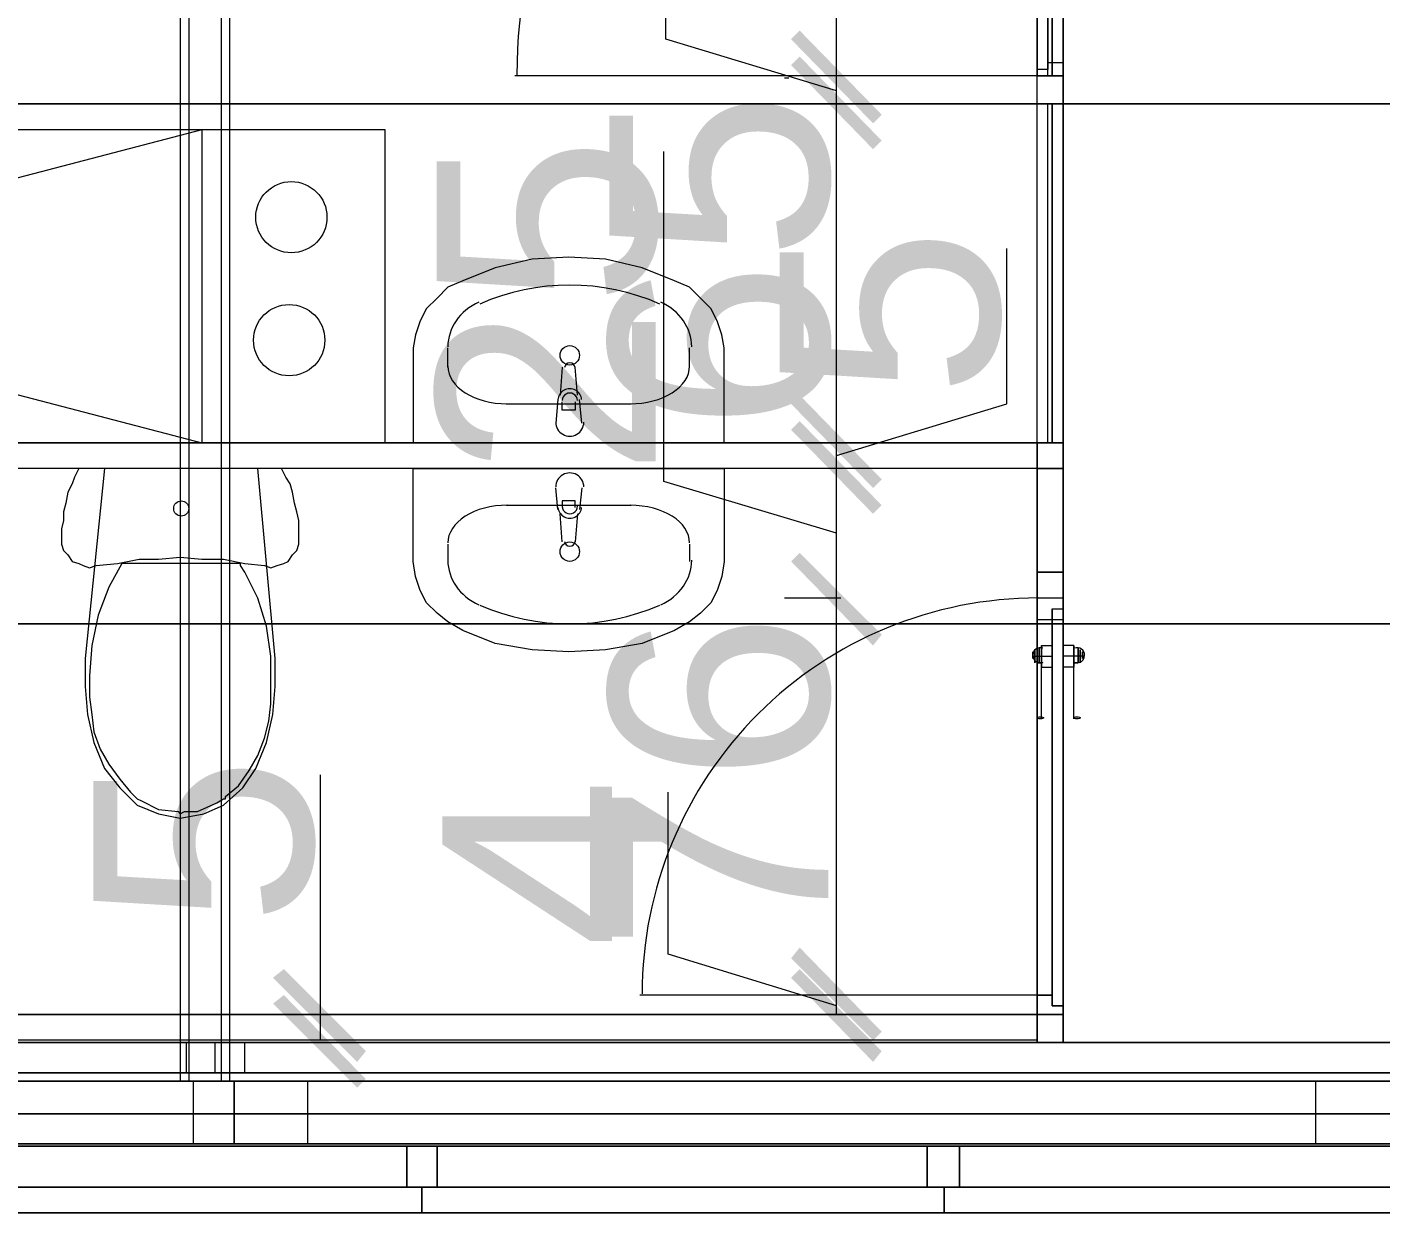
# Model space of a CAD drawing. Header units: centimetres. Extents: x 2816 to 28192, y 2553 to 18332.
# Drawn here: x 7308 to 7967, y 5326 to 5904 of the extents above; entities that cross this region are included whole.
import ezdxf

# ---------------------------------------------------------------- set-up
doc = ezdxf.new("R2010")
doc.units = ezdxf.units.CM
for name, color, linetype in [('PDF_0', 7, 'Continuous'), ('PDF_Dera 3D', 7, 'Continuous'), ('PDF_Dimenzionimi', 7, 'Continuous'), ('PDF_Dyert dhe Dritaret 2D', 7, 'Continuous'), ('PDF_Faza', 1, 'Continuous'), ('PDF_Interior - Furniture _Pen_No__75', 6, 'Continuous'), ('PDF_Kaprijatat', 7, 'Continuous'), ('PDF_Muri', 7, 'Continuous'), ('PDF_Paneli', 30, 'Continuous'), ('PDF_Paneli Banjos', 4, 'Continuous'), ('PDF_Shtyllat e Paneleve', 7, 'Continuous'), ('PDF_Themeli', 7, 'Continuous'), ('PDF_Trajet', 7, 'Continuous')]:
    doc.layers.add(name, color=color, linetype=linetype)
doc.layers.add('PDF_Interior - Furniture _Pen_No__4', color=7, linetype='Continuous', true_color=0x029e21)
doc.layers.add('PDF_Panel Kulmii', color=7, linetype='Continuous', true_color=0xfafafa)
doc.styles.add('PDF Arial', font='arial.ttf')

msp = doc.modelspace()

# ---------------------------------------------------------------- linework, layer by layer
at = {"layer": 'PDF_0', "transparency": 33554559}
for points in [[(7723.8, 5860.87), (7679.66, 5897.66), (7683.86, 5901.87)], [(7683.86, 5901.87), (7679.66, 5897.66), (7723.8, 5860.87)], [(7719.6, 5856.67), (7723.8, 5860.87), (7679.66, 5897.66)], [(7679.66, 5897.66), (7723.8, 5860.87), (7719.6, 5856.67)], [(7723.8, 5848.26), (7679.66, 5885.05), (7683.86, 5889.25)], [(7683.86, 5889.25), (7679.66, 5885.05), (7723.8, 5848.26)], [(7719.6, 5844.06), (7723.8, 5848.26), (7679.66, 5885.05)], [(7679.66, 5885.05), (7723.8, 5848.26), (7719.6, 5844.06)], [(7723.8, 5683.24), (7679.66, 5720.03), (7683.86, 5724.24)], [(7683.86, 5724.24), (7679.66, 5720.03), (7723.8, 5683.24)], [(7719.6, 5679.04), (7723.8, 5683.24), (7679.66, 5720.03)], [(7679.66, 5720.03), (7723.8, 5683.24), (7719.6, 5679.04)], [(7723.8, 5670.63), (7679.66, 5707.42), (7683.86, 5711.62)], [(7683.86, 5711.62), (7679.66, 5707.42), (7723.8, 5670.63)], [(7719.6, 5666.43), (7723.8, 5670.63), (7679.66, 5707.42)], [(7679.66, 5707.42), (7723.8, 5670.63), (7719.6, 5666.43)], [(7723.8, 5607.57), (7679.66, 5643.3), (7683.86, 5647.51)], [(7683.86, 5647.51), (7679.66, 5643.3), (7723.8, 5607.57)], [(7719.6, 5602.31), (7723.8, 5607.57), (7679.66, 5643.3)], [(7679.66, 5643.3), (7723.8, 5607.57), (7719.6, 5602.31)], [(7723.8, 5414.17), (7679.66, 5449.91), (7683.86, 5455.16)], [(7683.86, 5455.16), (7679.66, 5449.91), (7723.8, 5414.17)], [(7719.6, 5409.97), (7723.8, 5414.17), (7679.66, 5449.91)], [(7679.66, 5449.91), (7723.8, 5414.17), (7719.6, 5409.97)], [(7472.6, 5404.71), (7427.4, 5440.45), (7432.66, 5444.65)], [(7468.4, 5399.46), (7472.6, 5404.71), (7427.4, 5440.45)], [(7683.86, 5444.65), (7679.66, 5440.45), (7723.8, 5404.71)], [(7679.66, 5440.45), (7723.8, 5404.71), (7719.6, 5399.46)], [(7432.66, 5432.04), (7427.4, 5427.83), (7472.6, 5391.05)], [(7427.4, 5427.83), (7472.6, 5391.05), (7468.4, 5386.84)]]:
    msp.add_solid(points, dxfattribs=at)
at = {"layer": 'PDF_Dera 3D', "lineweight": 0}
for points in [[(7799.48, 6133.1), (7799.48, 5879.79), (7812.09, 5879.79)], [(7804.74, 6129.95), (7804.74, 5882.94), (7799.48, 5882.94), (7799.48, 6129.95), (7799.48, 6133.1)], [(7812.09, 6133.1), (7812.09, 5879.79), (7812.09, 5886.1)], [(7804.74, 5882.94), (7804.74, 6129.95), (7799.48, 6129.95), (7799.48, 5882.94)], [(7804.74, 6129.95), (7804.74, 5882.94), (7799.48, 5882.94), (7799.48, 6129.95), (7804.74, 6129.95)], [(7812.09, 6126.79), (7812.09, 5886.1), (7804.74, 5886.1)], [(7804.74, 6126.79), (7804.74, 5886.1), (7804.74, 5882.94)], [(7804.74, 5882.94), (7799.48, 5882.94)], [(7799.48, 5879.79), (7799.48, 5882.94)], [(7799.48, 5882.94), (7799.48, 5882.94)], [(7799.48, 5882.94), (7799.48, 5882.94)], [(7804.74, 5882.94), (7799.48, 5882.94)], [(7799.48, 5882.94), (7799.48, 5882.94)], [(7799.48, 5882.94), (7799.48, 5882.94)], [(7812.09, 5886.1), (7804.74, 5886.1)], [(7804.74, 5886.1), (7804.74, 5886.1)], [(7804.74, 5886.1), (7804.74, 5886.1)], [(7804.74, 5882.94), (7804.74, 5882.94)], [(7804.74, 5882.94), (7804.74, 5882.94)], [(7804.74, 5882.94), (7804.74, 5882.94)], [(7812.09, 5886.1), (7812.09, 5886.1)], [(7799.48, 5879.79), (7812.09, 5879.79)], [(7799.48, 5879.79), (7799.48, 5879.79)], [(7812.09, 5879.79), (7812.09, 5879.79)], [(7812.09, 5879.79), (7812.09, 5879.79)], [(7812.09, 5625.43), (7799.48, 5625.43)], [(7812.09, 5422.58), (7812.09, 5625.43), (7799.48, 5625.43)], [(7799.48, 5422.58), (7799.48, 5625.43), (7799.48, 5614.92)], [(7799.48, 5625.43), (7799.48, 5625.43)], [(7799.48, 5625.43), (7799.48, 5625.43)], [(7812.09, 5426.78), (7812.09, 5620.18), (7812.09, 5625.43)], [(7812.09, 5625.43), (7812.09, 5625.43)], [(7806.84, 5620.18), (7812.09, 5620.18)], [(7806.84, 5426.78), (7806.84, 5620.18), (7812.09, 5620.18)], [(7806.84, 5620.18), (7806.84, 5614.92)], [(7806.84, 5620.18), (7806.84, 5620.18)], [(7812.09, 5620.18), (7812.09, 5620.18)], [(7812.09, 5620.18), (7812.09, 5620.18)], [(7799.48, 5614.92), (7806.84, 5614.92)], [(7799.48, 5432.04), (7799.48, 5614.92), (7806.84, 5614.92), (7806.84, 5432.04), (7806.84, 5426.78)], [(7799.48, 5614.92), (7799.48, 5614.92)], [(7806.84, 5614.92), (7806.84, 5614.92)], [(7806.84, 5614.92), (7806.84, 5614.92)], [(7806.84, 5614.92), (7812.09, 5614.92)], [(7806.84, 5614.92), (7806.84, 5426.78), (7812.09, 5426.78)], [(7806.84, 5426.78), (7806.84, 5614.92), (7812.09, 5614.92), (7812.09, 5426.78)], [(7806.84, 5614.92), (7806.84, 5614.92)], [(7812.09, 5614.92), (7812.09, 5426.78)], [(7812.09, 5614.92), (7812.09, 5614.92)], [(7797.38, 5599.16), (7797.38, 5597.06), (7797.38, 5596), (7797.38, 5597.06), (7797.38, 5599.16)], [(7797.38, 5597.06), (7798.43, 5597.06), (7801.58, 5597.06)], [(7797.38, 5597.06), (7798.43, 5597.06), (7801.58, 5597.06)], [(7798.43, 5600.21), (7798.43, 5599.16), (7798.43, 5597.06), (7798.43, 5594.95), (7798.43, 5593.9), (7798.43, 5594.95), (7798.43, 5597.06), (7798.43, 5599.16), (7798.43, 5600.21)], [(7801.58, 5593.9), (7800.53, 5593.9), (7799.48, 5593.9), (7800.53, 5593.9), (7801.58, 5593.9), (7801.58, 5594.95), (7801.58, 5597.06), (7801.58, 5600.21), (7801.58, 5601.26), (7801.58, 5600.21), (7801.58, 5597.06), (7801.58, 5594.95), (7801.58, 5593.9), (7801.58, 5592.85)], [(7800.53, 5593.9), (7800.53, 5596), (7800.53, 5599.16), (7800.53, 5601.26), (7800.53, 5600.21), (7800.53, 5598.11), (7800.53, 5594.95), (7800.53, 5593.9)], [(7801.58, 5602.31), (7801.58, 5601.26), (7801.58, 5597.06), (7801.58, 5593.9), (7801.58, 5591.8), (7801.58, 5593.9), (7801.58, 5597.06), (7801.58, 5601.26), (7801.58, 5602.31)], [(7801.58, 5602.31), (7806.84, 5602.31)], [(7801.58, 5597.06), (7806.84, 5597.06)], [(7801.58, 5597.06), (7806.84, 5597.06)], [(7806.84, 5591.8), (7806.84, 5593.9), (7806.84, 5597.06), (7806.84, 5601.26), (7806.84, 5602.31), (7806.84, 5601.26), (7806.84, 5597.06), (7806.84, 5593.9), (7806.84, 5591.8)], [(7812.09, 5591.8), (7812.09, 5593.9), (7812.09, 5597.06), (7812.09, 5601.26), (7812.09, 5602.31), (7812.09, 5601.26), (7812.09, 5597.06), (7812.09, 5593.9), (7812.09, 5591.8)], [(7817.35, 5602.31), (7812.09, 5602.31)], [(7817.35, 5597.06), (7812.09, 5597.06)], [(7817.35, 5597.06), (7812.09, 5597.06)], [(7817.35, 5602.31), (7817.35, 5601.26), (7817.35, 5597.06), (7817.35, 5593.9), (7817.35, 5591.8), (7817.35, 5593.9), (7817.35, 5597.06), (7817.35, 5601.26), (7817.35, 5602.31)], [(7817.35, 5593.9), (7818.4, 5593.9), (7819.45, 5593.9), (7818.4, 5593.9), (7817.35, 5593.9), (7817.35, 5594.95), (7817.35, 5597.06), (7817.35, 5600.21), (7817.35, 5601.26), (7817.35, 5600.21), (7817.35, 5597.06), (7817.35, 5594.95), (7817.35, 5593.9)], [(7822.6, 5597.06), (7820.5, 5597.06), (7817.35, 5597.06)], [(7822.6, 5597.06), (7820.5, 5597.06), (7817.35, 5597.06)], [(7819.45, 5593.9), (7819.45, 5596), (7819.45, 5599.16), (7819.45, 5601.26), (7819.45, 5600.21), (7819.45, 5598.11), (7819.45, 5594.95), (7819.45, 5593.9)], [(7820.5, 5600.21), (7820.5, 5599.16), (7820.5, 5597.06), (7820.5, 5594.95), (7820.5, 5593.9), (7820.5, 5594.95), (7820.5, 5597.06), (7820.5, 5599.16), (7820.5, 5600.21)], [(7821.55, 5599.16), (7821.55, 5597.06), (7821.55, 5596), (7821.55, 5597.06), (7821.55, 5599.16)], [(7801.58, 5593.9), (7801.58, 5593.9)], [(7801.58, 5566.58), (7801.58, 5567.63), (7801.58, 5569.73), (7801.58, 5571.83), (7801.58, 5573.93), (7801.58, 5577.09), (7801.58, 5587.6), (7801.58, 5592.85)], [(7801.58, 5592.85), (7801.58, 5592.85)], [(7801.58, 5591.8), (7806.84, 5591.8)], [(7806.84, 5591.8), (7806.84, 5591.8)], [(7817.35, 5591.8), (7812.09, 5591.8)], [(7812.09, 5591.8), (7812.09, 5591.8)], [(7817.35, 5592.85), (7817.35, 5593.9)], [(7817.35, 5593.9), (7817.35, 5593.9)], [(7817.35, 5566.58), (7817.35, 5567.63), (7817.35, 5569.73), (7817.35, 5571.83), (7817.35, 5573.93), (7817.35, 5577.09), (7817.35, 5587.6), (7817.35, 5592.85)], [(7817.35, 5592.85), (7817.35, 5592.85)], [(7801.58, 5566.58), (7801.58, 5566.58)], [(7817.35, 5566.58), (7817.35, 5566.58)], [(7799.48, 5422.58), (7812.09, 5422.58), (7799.48, 5422.58), (7799.48, 5432.04)], [(7806.84, 5432.04), (7799.48, 5432.04), (7806.84, 5432.04)], [(7799.48, 5432.04), (7799.48, 5432.04)], [(7799.48, 5432.04), (7799.48, 5432.04)], [(7806.84, 5432.04), (7806.84, 5432.04)], [(7806.84, 5432.04), (7806.84, 5432.04)], [(7812.09, 5426.78), (7806.84, 5426.78), (7812.09, 5426.78), (7812.09, 5422.58)], [(7806.84, 5426.78), (7806.84, 5426.78)], [(7806.84, 5426.78), (7806.84, 5426.78)], [(7806.84, 5426.78), (7812.09, 5426.78)], [(7806.84, 5426.78), (7806.84, 5426.78)], [(7806.84, 5426.78), (7806.84, 5426.78)], [(7812.09, 5426.78), (7812.09, 5426.78)], [(7812.09, 5426.78), (7812.09, 5426.78)], [(7812.09, 5426.78), (7812.09, 5426.78)], [(7812.09, 5426.78), (7812.09, 5426.78)], [(7799.48, 5422.58), (7799.48, 5422.58)], [(7799.48, 5422.58), (7799.48, 5422.58)], [(7812.09, 5422.58), (7812.09, 5422.58)], [(7812.09, 5422.58), (7812.09, 5422.58)]]:
    msp.add_lwpolyline(points, dxfattribs=at)
for centre, radius, start, end in [((7801.06, 5597.58), 3.68, 179.98799, 252.83467), ((7818.92, 5597.58), 3.68, 0.03457, 109.46594), ((7818.93, 5597.58), 3.68, 287.13816, 0.00831), ((7801.19, 5597.14), 3.21, 287.20638, 289.90081), ((7819.69, 5599.86), 6.08, 250.89571, 252.30171)]:
    msp.add_arc(centre, radius, start, end, dxfattribs=at)
msp.add_ellipse((7801.06, 5597.58), major_axis=(3.2, -1.83), ratio=0.999181, start_param=1.751431, end_param=3.661198, dxfattribs=at)
for centre, ratio in [((7801.06, 5567.1), 0.333027), ((7818.92, 5567.1), 0.333015)]:
    msp.add_ellipse(centre, major_axis=(1.58, 0), ratio=ratio, dxfattribs=at)
at = {"layer": 'PDF_Dimenzionimi', "lineweight": 0}
for points in [[(7701.73, 5878.74), (7701.73, 6133.1)], [(7701.73, 5872.43), (7618.7, 5897.66), (7618.7, 5973.34)], [(7678.61, 5878.74), (7676.51, 5878.74)], [(7678.61, 5878.74), (7676.51, 5878.74)], [(7701.73, 5866.13), (7701.73, 5878.74)], [(7703.83, 5866.13), (7676.51, 5866.13)], [(7703.83, 5866.13), (7676.51, 5866.13)], [(7701.73, 5701.11), (7701.73, 5866.13)], [(7701.73, 5656.97), (7617.65, 5682.19), (7617.65, 5843)], [(7701.73, 5694.8), (7784.77, 5720.03), (7784.77, 5795.71)], [(7701.73, 5688.5), (7701.73, 5701.11)], [(7726.96, 5701.11), (7726.96, 5701.11)], [(7726.96, 5701.11), (7726.96, 5701.11)], [(7703.83, 5688.5), (7676.51, 5688.5)], [(7703.83, 5688.5), (7676.51, 5688.5)], [(7701.73, 5625.43), (7701.73, 5688.5)], [(7703.83, 5625.43), (7676.51, 5625.43)], [(7703.83, 5625.43), (7676.51, 5625.43)], [(7701.73, 5432.04), (7701.73, 5625.43)], [(7450.53, 5409.97), (7450.53, 5422.58), (7450.53, 5539.25)], [(7701.73, 5426.78), (7619.75, 5452.01), (7619.75, 5530.84)], [(7682.81, 5432.04), (7676.51, 5432.04)], [(7682.81, 5432.04), (7676.51, 5432.04)], [(7701.73, 5422.58), (7701.73, 5432.04)], [(7452.63, 5422.58), (7425.3, 5422.58)], [(7703.83, 5422.58), (7676.51, 5422.58)], [(7452.63, 5409.97), (7425.3, 5409.97)]]:
    msp.add_lwpolyline(points, dxfattribs=at)
at = {"layer": 'PDF_Dyert dhe Dritaret 2D', "lineweight": 0}
for points in [[(7799.48, 5879.79), (7545.12, 5879.79)], [(7799.48, 5432.04), (7606.08, 5432.04)]]:
    msp.add_lwpolyline(points, dxfattribs=at)
for centre, radius, start, end in [((7799.96, 5880.37), 253.81, 89.98933, 180.01067), ((7799.97, 5432.6), 192.85, 89.98947, 180.01054)]:
    msp.add_arc(centre, radius, start, end, dxfattribs=at)
at = {"layer": 'PDF_Faza', "lineweight": 0}
msp.add_lwpolyline([(7425.3, 5325.88), (7320.19, 5325.88)], dxfattribs=at)
at = {"layer": 'PDF_Interior - Furniture _Pen_No__4', "lineweight": 0}
for points in [[(7392.72, 5853.52), (6809.38, 5853.52)], [(7392.72, 5853.52), (6809.38, 5701.11)], [(6809.38, 5853.52), (7392.72, 5701.11)], [(7482.06, 5853.52), (7392.72, 5853.52)], [(7392.72, 5853.52), (7392.72, 5701.11)], [(7392.72, 5853.52), (7392.72, 5853.52)], [(7482.06, 5701.11), (7482.06, 5853.52)]]:
    msp.add_lwpolyline(points, dxfattribs=at)
msp.add_circle((7436.34, 5810.95), 17.34, dxfattribs=at)
msp.add_ellipse((7435.28, 5751.04), major_axis=(0, 17.35), ratio=0.99994, dxfattribs=at)
at = {"layer": 'PDF_Interior - Furniture _Pen_No__75', "lineweight": 0}
for points in [[(7553.53, 5790.45), (7535.66, 5786.25)], [(7571.4, 5791.5), (7553.53, 5790.45)], [(7589.27, 5790.45), (7571.4, 5791.5)], [(7607.14, 5786.25), (7589.27, 5790.45)], [(7535.66, 5786.25), (7519.9, 5779.94)], [(7622.9, 5779.94), (7607.14, 5786.25)], [(7512.54, 5776.79), (7507.28, 5771.53)], [(7519.9, 5779.94), (7512.54, 5776.79)], [(7630.26, 5776.79), (7622.9, 5779.94)], [(7635.51, 5771.53), (7630.26, 5776.79)], [(7507.28, 5771.53), (7502.03, 5766.28)], [(7640.77, 5766.28), (7635.51, 5771.53)], [(7502.03, 5766.28), (7498.88, 5759.97)], [(7643.92, 5759.97), (7640.77, 5766.28)], [(7498.88, 5759.97), (7496.77, 5753.66)], [(7646.02, 5753.66), (7643.92, 5759.97)], [(7496.77, 5753.66), (7495.72, 5747.36)], [(7647.08, 5747.36), (7646.02, 5753.66)], [(7495.72, 5747.36), (7495.72, 5701.11)], [(7512.54, 5737.9), (7512.54, 5747.36)], [(7630.26, 5737.9), (7630.26, 5747.36)], [(7647.08, 5701.11), (7647.08, 5747.36)], [(7568.25, 5737.9), (7567.19, 5724.24)], [(7575.6, 5724.24), (7574.55, 5737.9)], [(7540.92, 5720.03), (7601.88, 5720.03)], [(7566.14, 5722.13), (7565.09, 5710.57)], [(7568.25, 5716.88), (7568.25, 5721.08)], [(7574.55, 5716.88), (7568.25, 5716.88)], [(7574.55, 5721.08), (7574.55, 5716.88)], [(7577.71, 5710.57), (7576.65, 5722.13)], [(7495.72, 5701.11), (7647.08, 5701.11)], [(7330.71, 5684.29), (7329.65, 5681.14), (7327.55, 5676.94), (7326.5, 5671.68), (7325.45, 5667.48), (7325.45, 5663.27), (7324.4, 5659.07), (7324.4, 5654.86), (7324.4, 5651.71), (7325.45, 5648.56), (7327.55, 5646.46), (7329.65, 5643.3), (7332.81, 5642.25), (7334.91, 5641.2), (7338.06, 5640.15), (7341.22, 5641.2), (7351.73, 5642.25), (7362.24, 5644.35), (7371.7, 5644.35), (7382.21, 5645.41), (7392.72, 5644.35), (7403.23, 5644.35), (7413.74, 5642.25), (7423.2, 5641.2), (7426.35, 5640.15), (7429.51, 5641.2), (7432.66, 5642.25), (7434.76, 5643.3), (7436.86, 5646.46), (7438.96, 5648.56), (7440.02, 5651.71), (7440.02, 5654.86), (7440.02, 5659.07), (7440.02, 5663.27), (7438.96, 5667.48), (7437.91, 5671.68), (7436.86, 5676.94), (7435.81, 5681.14), (7433.71, 5684.29), (7431.61, 5688.5), (7332.81, 5688.5), (7330.71, 5684.29)], [(7345.42, 5688.5), (7335.96, 5596), (7335.96, 5582.34), (7337.01, 5568.68), (7340.17, 5555.01), (7345.42, 5542.4), (7352.78, 5532.94), (7361.19, 5524.53), (7371.7, 5520.33), (7382.21, 5518.23), (7393.77, 5520.33), (7403.23, 5524.53), (7412.69, 5532.94), (7418.99, 5542.4), (7424.25, 5555.01), (7427.4, 5568.68), (7428.45, 5582.34), (7428.45, 5596), (7420.05, 5688.5)], [(7495.72, 5688.5), (7647.08, 5688.5)], [(7495.72, 5643.3), (7495.72, 5688.5)], [(7647.08, 5688.5), (7647.08, 5643.3)], [(7566.14, 5668.53), (7565.09, 5679.04)], [(7577.71, 5679.04), (7576.65, 5668.53)], [(7540.92, 5670.63), (7601.88, 5670.63)], [(7568.25, 5672.73), (7568.25, 5669.58)], [(7574.55, 5672.73), (7568.25, 5672.73)], [(7574.55, 5669.58), (7574.55, 5672.73)], [(7568.25, 5652.76), (7567.19, 5666.43)], [(7575.6, 5666.43), (7574.55, 5652.76)], [(7512.54, 5651.71), (7512.54, 5643.3)], [(7630.26, 5651.71), (7630.26, 5643.3)], [(7496.77, 5635.94), (7495.72, 5643.3)], [(7647.08, 5643.3), (7646.02, 5635.94)], [(7426.35, 5583.39), (7426.35, 5597.06), (7424.25, 5611.77), (7420.05, 5625.43), (7413.74, 5638.05), (7411.64, 5641.2), (7411.64, 5642.25), (7410.59, 5642.25), (7408.48, 5642.25), (7405.33, 5642.25), (7397.97, 5642.25), (7368.54, 5642.25), (7353.83, 5642.25), (7347.52, 5630.69), (7342.27, 5617.03), (7339.11, 5602.31), (7338.06, 5587.6), (7338.06, 5584.44), (7338.06, 5581.29), (7338.06, 5577.09), (7339.11, 5568.68), (7340.17, 5560.27), (7343.32, 5551.86), (7347.52, 5544.5), (7352.78, 5537.14), (7358.03, 5530.84), (7361.19, 5527.69), (7363.29, 5526.63), (7371.7, 5522.43), (7381.16, 5521.38), (7382.21, 5520.33), (7384.31, 5521.38), (7386.41, 5521.38), (7390.62, 5521.38), (7400.08, 5525.58), (7403.23, 5527.69), (7404.28, 5527.69), (7404.28, 5528.74), (7410.59, 5533.99), (7415.84, 5541.35), (7420.05, 5548.71), (7423.2, 5557.12), (7425.3, 5565.52), (7426.35, 5573.93), (7426.35, 5583.39)], [(7498.88, 5629.64), (7496.77, 5635.94)], [(7646.02, 5635.94), (7643.92, 5629.64)], [(7502.03, 5623.33), (7498.88, 5629.64)], [(7507.28, 5618.08), (7502.03, 5623.33)], [(7640.77, 5623.33), (7635.51, 5618.08)], [(7643.92, 5629.64), (7640.77, 5623.33)], [(7512.54, 5613.87), (7507.28, 5618.08)], [(7635.51, 5618.08), (7630.26, 5613.87)], [(7519.9, 5609.67), (7512.54, 5613.87)], [(7630.26, 5613.87), (7622.9, 5609.67)], [(7535.66, 5603.36), (7519.9, 5609.67)], [(7622.9, 5609.67), (7607.14, 5603.36)], [(7553.53, 5600.21), (7535.66, 5603.36)], [(7571.4, 5599.16), (7553.53, 5600.21)], [(7589.27, 5600.21), (7571.4, 5599.16)], [(7607.14, 5603.36), (7589.27, 5600.21)], [(7338.06, 5583.39), (7338.06, 5583.39)], [(7426.35, 5583.39), (7426.35, 5583.39)], [(7361.19, 5527.69), (7361.19, 5527.69)]]:
    msp.add_lwpolyline(points, dxfattribs=at)
for centre in [(7571.92, 5743.68), (7571.92, 5648.03)]:
    msp.add_circle(centre, 4.73, dxfattribs=at)
for centre, radius, start, end in [((7571.92, 5668.98), 108.88, 66.2466, 113.7534), ((7571.92, 5737.37), 2.63, 7.14033, 172.85967), ((7571.92, 5721.61), 5.78, 147.22869, 174.8413), ((7571.92, 5721.61), 5.78, 32.77242, 147.22758), ((7571.92, 5721.61), 3.68, 359.98713, 180.01287), ((7571.93, 5721.61), 5.78, 5.1587, 32.77131), ((7571.92, 5711.1), 6.83, 179.99461, 0.00539), ((7571.92, 5679.56), 6.83, 359.99461, 180.00539), ((7571.92, 5670.1), 5.78, 185.1587, 212.77131), ((7571.92, 5670.1), 3.68, 179.98713, 0.01287), ((7571.93, 5670.1), 5.78, 327.22869, 354.8413), ((7571.92, 5670.1), 5.78, 212.77242, 327.22758), ((7571.92, 5653.29), 2.63, 187.14033, 352.85967), ((7571.92, 5721.68), 108.88, 246.24688, 293.75312)]:
    msp.add_arc(centre, radius, start, end, dxfattribs=at)
for centre, ratio, start_param, end_param in [((7601.71, 5738.2), 0.636224, 1.551564, 3.137056), ((7541.09, 5652.47), 0.636261, 4.692884, 6.278538)]:
    msp.add_ellipse(centre, major_axis=(-28.55, -0.31), ratio=ratio, start_param=start_param, end_param=end_param, dxfattribs=at)
msp.add_ellipse((7382.73, 5669.05), major_axis=(0, -3.68), ratio=0.999823, dxfattribs=at)
for points in [[(7527.66, 5769.59), (7518.34, 5765.28), (7512.54, 5756.94), (7512.54, 5747.88)], [(7631.31, 5747.88), (7631.31, 5756.94), (7625.51, 5765.28), (7616.19, 5769.59)], [(7512.54, 5738.42), (7512.54, 5728.26), (7525.48, 5720.03), (7541.44, 5720.03)], [(7630.26, 5652.24), (7630.26, 5662.4), (7617.32, 5670.63), (7601.35, 5670.63)], [(7512.54, 5643.83), (7512.54, 5634.77), (7518.34, 5626.44), (7527.66, 5622.12)], [(7616.19, 5622.12), (7625.51, 5626.44), (7631.31, 5634.77), (7631.31, 5643.83)]]:
    msp.add_open_spline(points, degree=3, dxfattribs=at)
at = {"layer": 'PDF_Kaprijatat', "lineweight": 0}
for points in [[(7382.21, 6633.41), (7386.41, 6633.41), (7386.41, 5390)], [(7402.18, 6633.41), (7382.21, 6633.41), (7382.21, 5390)], [(7402.18, 5390), (7406.38, 5390), (7406.38, 6633.41), (7402.18, 6633.41), (7402.18, 5390)], [(9246.8, 5390), (11735.72, 5390), (6756.82, 5390), (9246.8, 5390)], [(6803.07, 5390), (7388.51, 5390), (6802.02, 5390)], [(7382.21, 5390), (7386.41, 5390)], [(7402.18, 5390), (7382.21, 5390)], [(7382.21, 5390), (7382.21, 5390)], [(7386.41, 5390), (7406.38, 5390)], [(7386.41, 5390), (7386.41, 5390)], [(7388.51, 5390), (7388.51, 5359.52)], [(7388.51, 5390), (7388.51, 5359.52)], [(7388.51, 5390), (7388.51, 5390)], [(7402.18, 5390), (7402.18, 5390)], [(7406.38, 5390), (7406.38, 5390)], [(7408.48, 5390), (7935.07, 5390)], [(7408.48, 5359.52), (7408.48, 5390), (7408.48, 5359.52)], [(7408.48, 5390), (7408.48, 5390)], [(7935.07, 5390), (7408.48, 5390)], [(7408.48, 5390), (7408.48, 5390)], [(7408.48, 5390), (7408.48, 5390)], [(7444.22, 5390), (7444.22, 5359.52)], [(7444.22, 5390), (8004.44, 5390), (8004.44, 5359.52), (7444.22, 5359.52)], [(7444.22, 5390), (8004.44, 5390)], [(7444.22, 5390), (7444.22, 5390)], [(7935.07, 5390), (7935.07, 5359.52)], [(7935.07, 5390), (7935.07, 5390)], [(9246.8, 5359.52), (6756.82, 5359.52), (11735.72, 5359.52), (9246.8, 5359.52)], [(6802.02, 5359.52), (7388.51, 5359.52), (6803.07, 5359.52)], [(7388.51, 5359.52), (7388.51, 5359.52)], [(7388.51, 5359.52), (7388.51, 5359.52)], [(7388.51, 5359.52), (7388.51, 5359.52)], [(7408.48, 5359.52), (7935.07, 5359.52)], [(7408.48, 5359.52), (7935.07, 5359.52)], [(7408.48, 5359.52), (7408.48, 5359.52)], [(7408.48, 5359.52), (7408.48, 5359.52)], [(7444.22, 5359.52), (8004.44, 5359.52)], [(7444.22, 5359.52), (7444.22, 5359.52)], [(7935.07, 5359.52), (7935.07, 5359.52)]]:
    msp.add_lwpolyline(points, dxfattribs=at)
at = {"layer": 'PDF_Muri', "lineweight": 0}
for points in [[(7812.09, 5701.11), (7799.48, 5701.11), (7799.48, 6621.84)], [(7799.48, 5701.11), (7799.48, 6621.84)], [(7799.48, 5701.11), (7812.09, 5701.11), (7812.09, 6621.84), (7799.48, 6621.84)], [(7812.09, 5701.11), (7799.48, 5701.11), (7799.48, 6621.84)], [(7799.48, 5701.11), (7799.48, 6621.84)], [(7799.48, 5701.11), (7812.09, 5701.11), (7812.09, 6621.84), (7799.48, 6621.84)], [(7812.09, 5701.11), (7812.09, 6621.84)], [(7812.09, 5701.11), (7812.09, 6621.84)], [(7799.48, 5701.11), (7799.48, 5866.13), (7799.48, 5879.79), (7799.48, 6133.1), (7799.48, 6145.71)], [(7812.09, 6133.1), (7799.48, 6133.1), (7799.48, 5879.79)], [(7812.09, 6133.1), (7812.09, 5879.79), (7812.09, 5866.13), (7812.09, 5701.11), (7812.09, 5866.13)], [(7812.09, 5879.79), (7812.09, 6133.1)], [(7799.48, 5879.79), (7812.09, 5879.79)], [(7799.48, 5879.79), (7799.48, 5879.79)], [(7812.09, 5879.79), (7799.48, 5879.79), (7812.09, 5879.79), (7799.48, 5879.79)], [(7812.09, 5879.79), (7812.09, 5866.13), (7799.48, 5866.13), (7799.48, 5879.79)], [(7799.48, 5879.79), (7799.48, 5879.79)], [(7799.48, 5879.79), (7799.48, 5879.79)], [(7799.48, 5879.79), (7799.48, 5879.79)], [(7799.48, 5879.79), (7799.48, 5879.79)], [(7812.09, 5879.79), (7812.09, 5879.79)], [(7812.09, 5879.79), (7812.09, 5879.79)], [(7812.09, 5879.79), (7812.09, 5879.79)], [(7812.09, 5879.79), (7812.09, 5879.79)], [(7812.09, 5701.11), (7799.48, 5701.11), (7799.48, 5866.13)], [(7799.48, 5866.13), (7812.09, 5866.13), (7799.48, 5866.13)], [(7812.09, 5866.13), (7799.48, 5866.13)], [(7799.48, 5866.13), (7799.48, 5866.13)], [(7799.48, 5866.13), (7799.48, 5866.13)], [(7799.48, 5866.13), (7799.48, 5866.13)], [(7799.48, 5866.13), (7799.48, 5866.13)], [(7799.48, 5866.13), (7799.48, 5866.13)], [(7812.09, 5866.13), (7812.09, 5866.13)], [(7812.09, 5866.13), (7812.09, 5866.13)], [(7812.09, 5866.13), (7812.09, 5866.13)], [(7799.48, 5688.5), (7799.48, 5701.11), (6809.38, 5701.11)], [(7799.48, 5701.11), (6809.38, 5701.11)], [(7799.48, 5701.11), (7799.48, 5688.5), (6809.38, 5688.5)], [(7799.48, 5688.5), (6809.38, 5688.5), (6809.38, 5701.11), (6809.38, 5688.5)], [(7799.48, 5688.5), (7799.48, 5701.11), (6809.38, 5701.11)], [(7799.48, 5701.11), (6809.38, 5701.11)], [(7799.48, 5701.11), (7799.48, 5688.5), (6809.38, 5688.5)], [(7799.48, 5688.5), (6809.38, 5688.5), (6809.38, 5701.11), (6809.38, 5688.5)], [(7812.09, 5701.11), (7812.09, 5688.5), (7799.48, 5688.5), (7799.48, 5701.11), (7812.09, 5701.11), (7799.48, 5701.11)], [(7812.09, 5701.11), (7812.09, 5688.5), (7799.48, 5688.5), (7799.48, 5701.11)], [(7799.48, 5701.11), (7799.48, 5701.11)], [(7799.48, 5408.92), (7799.48, 5701.11)], [(7799.48, 5408.92), (7812.09, 5408.92), (7812.09, 5701.11)], [(7812.09, 5408.92), (7799.48, 5408.92), (7799.48, 5701.11), (7812.09, 5701.11)], [(7799.48, 5701.11), (7812.09, 5701.11)], [(7799.48, 5701.11), (7799.48, 5701.11)], [(7799.48, 5701.11), (7799.48, 5701.11)], [(7799.48, 5701.11), (7799.48, 5701.11)], [(7799.48, 5701.11), (7799.48, 5701.11)], [(7799.48, 5701.11), (7799.48, 5701.11)], [(7799.48, 5701.11), (7799.48, 5701.11)], [(7799.48, 5701.11), (7799.48, 5701.11)], [(7799.48, 5701.11), (7799.48, 5701.11)], [(7799.48, 5701.11), (7799.48, 5701.11)], [(7799.48, 5701.11), (7812.09, 5701.11)], [(7799.48, 5701.11), (7799.48, 5701.11)], [(7799.48, 5701.11), (7799.48, 5701.11)], [(7812.09, 5701.11), (7812.09, 5701.11)], [(7812.09, 5408.92), (7812.09, 5701.11)], [(7812.09, 5701.11), (7812.09, 5701.11)], [(7812.09, 5701.11), (7812.09, 5701.11)], [(7812.09, 5701.11), (7812.09, 5701.11)], [(7812.09, 5701.11), (7812.09, 5701.11)], [(7812.09, 5701.11), (7812.09, 5701.11)], [(7812.09, 5701.11), (7812.09, 5701.11)], [(7799.48, 5688.5), (7799.48, 5688.5)], [(7799.48, 5688.5), (7799.48, 5688.5)], [(7799.48, 5688.5), (7799.48, 5688.5)], [(7799.48, 5688.5), (7799.48, 5688.5)], [(7799.48, 5688.5), (7799.48, 5688.5)], [(7812.09, 5688.5), (7799.48, 5688.5)], [(7799.48, 5422.58), (7812.09, 5422.58), (7812.09, 5688.5), (7799.48, 5688.5)], [(7799.48, 5422.58), (7799.48, 5688.5), (7799.48, 5422.58)], [(7799.48, 5688.5), (7799.48, 5688.5)], [(7799.48, 5688.5), (7799.48, 5688.5)], [(7812.09, 5688.5), (7799.48, 5688.5)], [(7799.48, 5422.58), (7812.09, 5422.58), (7812.09, 5688.5), (7799.48, 5688.5)], [(7799.48, 5422.58), (7799.48, 5688.5), (7799.48, 5422.58)], [(7799.48, 5688.5), (7799.48, 5688.5)], [(7799.48, 5688.5), (7799.48, 5688.5)], [(7812.09, 5688.5), (7812.09, 5688.5)], [(7812.09, 5688.5), (7812.09, 5688.5)], [(7812.09, 5422.58), (7812.09, 5688.5)], [(7812.09, 5688.5), (7812.09, 5688.5)], [(7812.09, 5688.5), (7812.09, 5688.5)], [(7812.09, 5422.58), (7812.09, 5688.5)], [(7812.09, 5688.5), (7812.09, 5688.5)], [(7812.09, 5688.5), (7812.09, 5688.5)], [(7812.09, 5625.43), (7812.09, 5638.05), (7812.09, 5625.43), (7799.48, 5625.43)], [(7812.09, 5625.43), (7799.48, 5625.43), (7799.48, 5638.05)], [(7799.48, 5625.43), (7799.48, 5638.05), (7812.09, 5638.05)], [(7799.48, 5638.05), (7812.09, 5638.05)], [(7799.48, 5638.05), (7799.48, 5638.05)], [(7812.09, 5638.05), (7812.09, 5638.05)], [(7799.48, 5625.43), (7799.48, 5625.43)], [(7812.09, 5625.43), (7812.09, 5625.43)], [(7812.09, 5625.43), (7812.09, 5625.43)], [(7799.48, 5408.92), (7799.48, 5422.58), (6809.38, 5422.58)], [(7799.48, 5422.58), (6809.38, 5422.58)], [(7799.48, 5422.58), (7799.48, 5408.92), (6809.38, 5408.92)], [(7799.48, 5408.92), (6809.38, 5408.92), (6809.38, 5422.58), (6809.38, 5408.92)], [(7799.48, 5409.97), (7799.48, 5422.58), (6809.38, 5422.58)], [(7799.48, 5422.58), (6809.38, 5422.58)], [(7799.48, 5422.58), (7799.48, 5409.97), (6809.38, 5409.97)], [(7799.48, 5409.97), (6809.38, 5409.97), (6809.38, 5422.58), (6809.38, 5409.97)], [(7812.09, 5422.58), (7812.09, 5408.92), (7799.48, 5408.92), (7799.48, 5422.58), (7812.09, 5422.58), (7799.48, 5422.58)], [(7812.09, 5422.58), (7812.09, 5408.92), (7799.48, 5408.92), (7799.48, 5422.58)], [(7799.48, 5422.58), (7799.48, 5422.58)], [(7799.48, 5422.58), (7799.48, 5422.58)], [(7799.48, 5422.58), (7799.48, 5422.58)], [(7799.48, 5422.58), (7799.48, 5422.58)], [(7799.48, 5422.58), (7799.48, 5422.58)], [(7812.09, 5422.58), (7799.48, 5422.58)], [(7799.48, 5422.58), (7799.48, 5422.58)], [(7799.48, 5422.58), (7799.48, 5422.58)], [(7812.09, 5422.58), (7799.48, 5422.58)], [(7799.48, 5422.58), (7799.48, 5422.58)], [(7799.48, 5422.58), (7799.48, 5422.58)], [(7812.09, 5422.58), (7812.09, 5422.58)], [(7812.09, 5422.58), (7812.09, 5422.58)], [(7812.09, 5422.58), (7812.09, 5422.58)], [(7812.09, 5422.58), (7812.09, 5422.58)], [(7812.09, 5422.58), (7812.09, 5422.58)], [(7799.48, 5409.97), (7799.48, 5409.97)], [(7799.48, 5409.97), (7799.48, 5409.97)], [(7799.48, 5408.92), (7799.48, 5408.92)], [(7799.48, 5408.92), (7799.48, 5408.92)], [(7799.48, 5408.92), (7799.48, 5408.92)], [(7799.48, 5408.92), (7799.48, 5408.92)], [(7812.09, 5408.92), (7812.09, 5408.92)], [(7812.09, 5408.92), (7812.09, 5408.92)], [(7812.09, 5408.92), (7812.09, 5408.92)], [(7812.09, 5408.92), (7812.09, 5408.92)]]:
    msp.add_lwpolyline(points, dxfattribs=at)
at = {"layer": 'PDF_Panel Kulmii', "lineweight": 0}
for points in [[(6740.01, 5866.13), (9246.8, 5866.13), (9245.75, 5866.13), (6738.96, 5866.13), (6740.01, 5866.13)], [(9246.8, 5866.13), (6740.01, 5866.13), (6738.96, 5866.13), (9245.75, 5866.13)], [(6740.01, 5612.82), (9246.8, 5612.82), (9245.75, 5612.82), (6738.96, 5612.82), (6740.01, 5612.82)], [(9246.8, 5612.82), (6740.01, 5612.82), (6738.96, 5612.82), (9245.75, 5612.82)], [(6740.01, 5358.46), (9246.8, 5358.46), (9245.75, 5358.46), (6738.96, 5358.46), (6740.01, 5358.46)], [(9246.8, 5358.46), (6740.01, 5358.46), (6738.96, 5358.46), (9245.75, 5358.46), (9246.8, 5358.46)], [(9245.75, 5338.49), (6738.96, 5338.49), (6740.01, 5338.49)], [(9246.8, 5338.49), (6740.01, 5338.49)]]:
    msp.add_lwpolyline(points, dxfattribs=at)
at = {"layer": 'PDF_Paneli', "lineweight": 0}
for points in [[(7245.57, 5338.49), (7499.93, 5338.49), (7245.57, 5338.49), (7245.57, 5325.88), (7245.57, 5338.49)], [(7499.93, 5325.88), (7499.93, 5338.49), (7499.93, 5325.88)], [(7499.93, 5338.49), (7499.93, 5338.49)], [(7499.93, 5338.49), (7499.93, 5338.49)], [(7499.93, 5338.49), (7754.28, 5338.49), (7499.93, 5338.49), (7499.93, 5325.88), (7499.93, 5338.49)], [(7499.93, 5338.49), (7499.93, 5338.49)], [(7754.28, 5325.88), (7754.28, 5338.49), (7754.28, 5325.88)], [(7754.28, 5338.49), (7754.28, 5338.49)], [(7754.28, 5338.49), (7754.28, 5338.49)], [(7754.28, 5338.49), (8007.59, 5338.49), (7754.28, 5338.49), (7754.28, 5325.88), (7754.28, 5338.49)], [(7754.28, 5338.49), (7754.28, 5338.49)], [(7499.93, 5325.88), (7245.57, 5325.88), (7499.93, 5325.88)], [(7499.93, 5325.88), (7499.93, 5325.88)], [(7754.28, 5325.88), (7499.93, 5325.88), (7754.28, 5325.88)], [(7499.93, 5325.88), (7499.93, 5325.88)], [(7499.93, 5325.88), (7499.93, 5325.88)], [(7754.28, 5325.88), (7754.28, 5325.88)], [(8007.59, 5325.88), (7754.28, 5325.88), (8007.59, 5325.88)], [(7754.28, 5325.88), (7754.28, 5325.88)], [(7754.28, 5325.88), (7754.28, 5325.88)]]:
    msp.add_lwpolyline(points, dxfattribs=at)
at = {"layer": 'PDF_Paneli Banjos', "lineweight": 0}
for points in [[(7812.09, 6634.46), (7812.09, 5408.92), (6795.71, 5408.92), (6795.71, 6634.46)], [(7812.09, 5408.92), (7812.09, 6634.46), (6795.71, 6634.46), (6795.71, 5408.92), (7812.09, 5408.92)], [(7806.84, 5879.79), (7804.74, 5879.79), (7804.74, 6133.1), (7806.84, 6133.1), (7806.84, 5879.79), (7806.84, 6133.1)], [(7806.84, 5879.79), (7804.74, 5879.79), (7804.74, 6133.1), (7806.84, 6133.1)], [(7804.74, 5879.79), (7804.74, 5879.79)], [(7804.74, 5879.79), (7804.74, 5879.79)], [(7806.84, 5879.79), (7806.84, 5879.79)], [(7806.84, 5701.11), (7804.74, 5701.11), (7804.74, 5866.13), (7806.84, 5866.13), (7806.84, 5701.11), (7806.84, 5866.13)], [(7806.84, 5701.11), (7804.74, 5701.11), (7804.74, 5866.13), (7806.84, 5866.13)], [(7804.74, 5866.13), (7804.74, 5866.13)], [(7806.84, 5701.11), (7804.74, 5701.11), (7804.74, 5866.13), (7806.84, 5866.13), (7806.84, 5701.11), (7806.84, 5866.13)], [(7806.84, 5701.11), (7804.74, 5701.11), (7804.74, 5866.13), (7806.84, 5866.13)], [(7804.74, 5866.13), (7804.74, 5866.13)], [(7806.84, 5866.13), (7806.84, 5866.13)], [(7806.84, 5866.13), (7806.84, 5866.13)], [(7799.48, 5701.11), (7799.48, 5688.5), (6809.38, 5688.5), (6809.38, 5701.11), (7799.48, 5701.11), (6809.38, 5701.11)], [(7799.48, 5701.11), (7799.48, 5688.5), (6809.38, 5688.5), (6809.38, 5701.11)], [(7799.48, 5701.11), (7799.48, 5701.11)], [(7804.74, 5701.11), (7804.74, 5701.11)], [(7804.74, 5701.11), (7804.74, 5701.11)], [(7804.74, 5701.11), (7804.74, 5701.11)], [(7804.74, 5701.11), (7804.74, 5701.11)], [(7806.84, 5701.11), (7806.84, 5701.11)], [(7806.84, 5701.11), (7806.84, 5701.11)], [(7799.48, 5688.5), (7799.48, 5688.5)], [(7799.48, 5688.5), (7799.48, 5688.5)], [(7799.48, 5688.5), (7799.48, 5638.05), (7799.48, 5688.5), (7812.09, 5688.5)], [(7799.48, 5688.5), (7812.09, 5688.5), (7812.09, 5638.05)], [(7812.09, 5688.5), (7812.09, 5638.05), (7799.48, 5638.05)], [(7799.48, 5688.5), (7799.48, 5688.5)], [(7799.48, 5688.5), (7799.48, 5688.5)], [(7812.09, 5422.58), (7799.48, 5422.58), (7799.48, 5688.5), (7812.09, 5688.5), (7812.09, 5422.58), (7812.09, 5688.5)], [(7812.09, 5422.58), (7799.48, 5422.58), (7799.48, 5688.5), (7812.09, 5688.5)], [(7799.48, 5688.5), (7799.48, 5688.5)], [(7812.09, 5688.5), (7812.09, 5688.5)], [(7812.09, 5688.5), (7812.09, 5688.5)], [(7812.09, 5638.05), (7799.48, 5638.05)], [(7799.48, 5638.05), (7799.48, 5638.05)], [(7812.09, 5638.05), (7812.09, 5638.05)], [(7799.48, 5422.58), (7799.48, 5409.97), (6809.38, 5409.97), (6809.38, 5422.58), (7799.48, 5422.58), (6809.38, 5422.58)], [(7799.48, 5422.58), (7799.48, 5409.97), (6809.38, 5409.97), (6809.38, 5422.58)], [(7799.48, 5422.58), (7799.48, 5422.58)], [(7799.48, 5422.58), (7799.48, 5422.58)], [(7799.48, 5422.58), (7799.48, 5422.58)], [(7812.09, 5422.58), (7812.09, 5422.58)], [(7799.48, 5409.97), (7799.48, 5409.97)], [(7799.48, 5409.97), (7799.48, 5409.97)], [(7812.09, 5408.92), (7812.09, 5408.92)]]:
    msp.add_lwpolyline(points, dxfattribs=at)
at = {"layer": 'PDF_Shtyllat e Paneleve', "lineweight": 0}
for points in [[(7507.28, 5358.46), (7492.57, 5358.46), (7492.57, 5338.49)], [(7492.57, 5358.46), (7492.57, 5358.46)], [(7507.28, 5338.49), (7492.57, 5338.49), (7492.57, 5358.46), (7507.28, 5358.46)], [(7492.57, 5358.46), (7492.57, 5358.46)], [(7507.28, 5358.46), (7507.28, 5338.49), (7507.28, 5358.46)], [(7507.28, 5358.46), (7507.28, 5358.46)], [(7761.64, 5358.46), (7745.88, 5358.46), (7745.88, 5338.49)], [(7745.88, 5358.46), (7745.88, 5358.46)], [(7761.64, 5338.49), (7745.88, 5338.49), (7745.88, 5358.46), (7761.64, 5358.46)], [(7745.88, 5358.46), (7745.88, 5358.46)], [(7761.64, 5358.46), (7761.64, 5338.49), (7761.64, 5358.46)], [(7761.64, 5358.46), (7761.64, 5358.46)], [(7507.28, 5338.49), (7492.57, 5338.49)], [(7492.57, 5338.49), (7492.57, 5338.49)], [(7507.28, 5338.49), (7507.28, 5338.49)], [(7761.64, 5338.49), (7745.88, 5338.49)], [(7745.88, 5338.49), (7745.88, 5338.49)], [(7761.64, 5338.49), (7761.64, 5338.49)]]:
    msp.add_lwpolyline(points, dxfattribs=at)
at = {"layer": 'PDF_Themeli', "lineweight": 0}
for points in [[(6725.29, 5325.88), (11769.35, 5325.88), (11769.35, 15551.69), (11769.35, 5325.88)], [(6725.29, 5325.88), (11769.35, 5325.88)]]:
    msp.add_lwpolyline(points, dxfattribs=at)
at = {"layer": 'PDF_Trajet', "lineweight": 0}
for points in [[(7399.02, 5408.92), (7989.72, 5408.92), (7413.74, 5408.92), (7989.72, 5408.92), (7399.02, 5408.92), (6809.38, 5408.92), (7385.36, 5408.92), (6809.38, 5408.92), (7399.02, 5408.92)], [(7385.36, 5394.2), (7385.36, 5408.92)], [(7385.36, 5408.92), (7385.36, 5408.92)], [(7399.02, 5408.92), (7399.02, 5394.2)], [(7399.02, 5408.92), (7399.02, 5394.2)], [(7399.02, 5408.92), (7399.02, 5408.92)], [(7399.02, 5408.92), (7399.02, 5408.92)], [(7413.74, 5394.2), (7413.74, 5408.92)], [(7413.74, 5408.92), (7413.74, 5408.92)], [(7385.36, 5394.2), (6809.38, 5394.2), (7399.02, 5394.2), (7989.72, 5394.2), (7413.74, 5394.2), (7989.72, 5394.2), (7399.02, 5394.2), (6809.38, 5394.2), (7385.36, 5394.2)], [(7385.36, 5394.2), (7385.36, 5394.2)], [(7399.02, 5394.2), (7399.02, 5394.2)], [(7399.02, 5394.2), (7399.02, 5394.2)], [(7413.74, 5394.2), (7413.74, 5394.2)], [(6809.38, 5374.23), (6809.38, 5358.46), (7989.72, 5358.46)], [(6809.38, 5374.23), (7989.72, 5374.23), (6809.38, 5374.23)], [(7989.72, 5374.23), (7989.72, 5358.46), (6809.38, 5358.46), (6809.38, 5374.23)]]:
    msp.add_lwpolyline(points, dxfattribs=at)

# ---------------------------------------------------------------- texts
at = {"layer": 'PDF_Dimenzionimi', "char_height": 106.6813, "attachment_point": 7, "rotation": 90, "style": 'PDF Arial'}
for s, insert in [('\\W1.000843;65', (7699.35, 5706.71)), ('\\W1.000777;25', (7615.26, 5684.53)), ('\\W1.001554;5', (7782.38, 5723.06)), ('\\W1.000273;76', (7699.35, 5452.76)), ('\\W1.001554;5', (7448.14, 5465.55)), ('\\W1.000981;4', (7616.59, 5454.95))]:
    msp.add_mtext(s, dxfattribs=dict(at, insert=insert))

doc.saveas('drawing.dxf')
